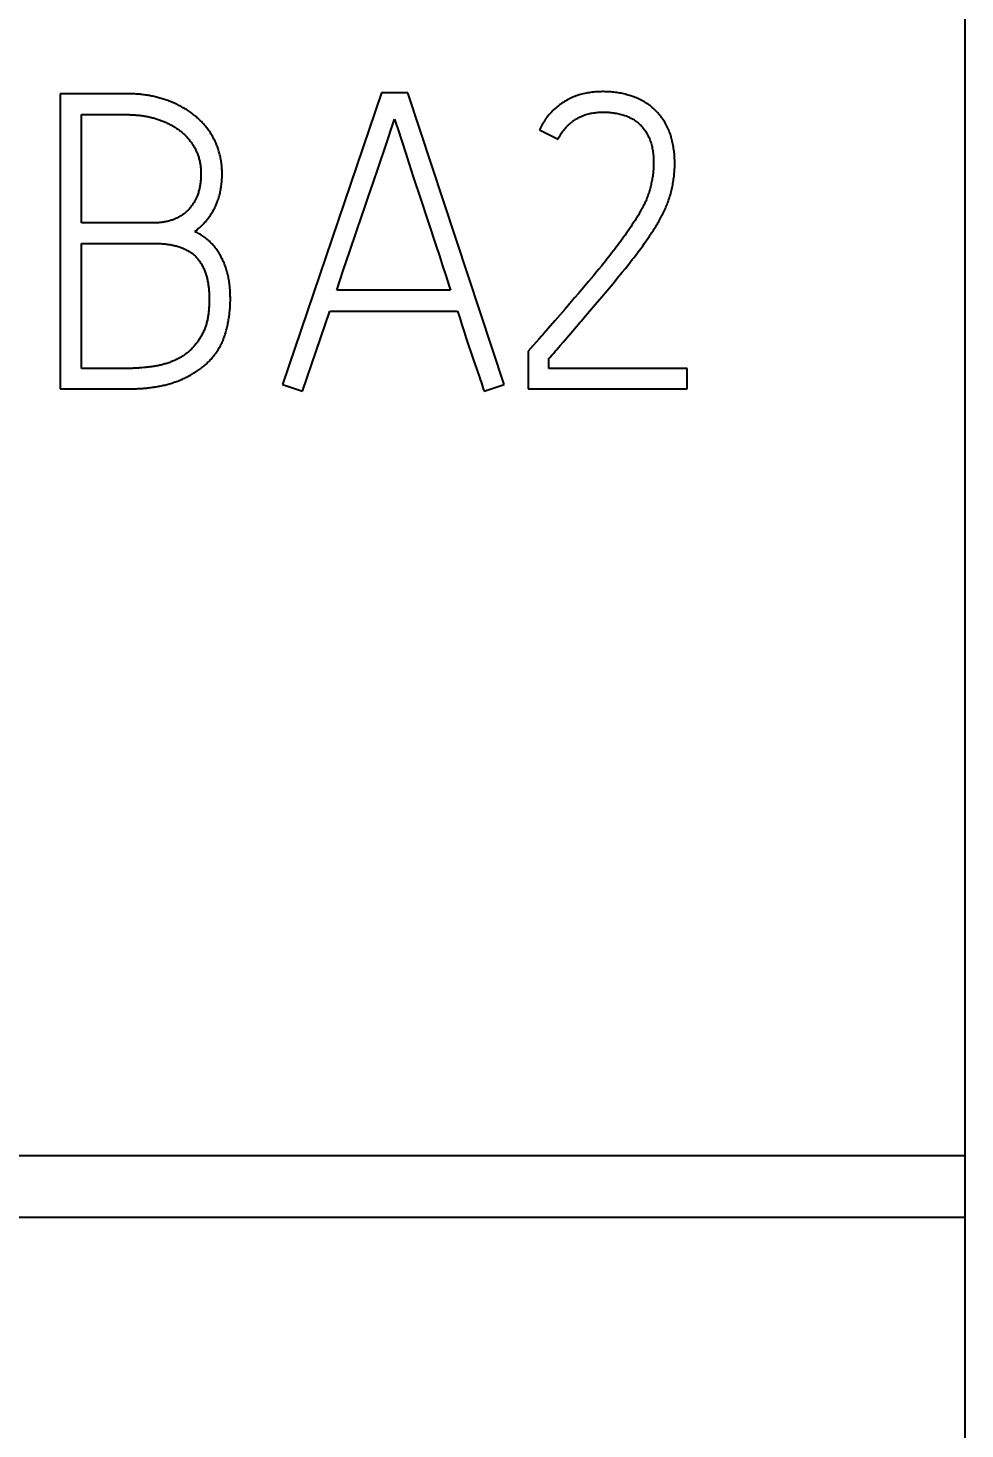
# Model space of a CAD drawing. Extents: x 0 to 420, y 0 to 297.
# Drawn here: x 137.96 to 143.03, y 168.57 to 176.15 of the extents above; entities that cross this region are included whole.
import ezdxf
from ezdxf.enums import TextEntityAlignment as Align

# ---------------------------------------------------------------- set-up
doc = ezdxf.new("R2010")
doc.units = 0
doc.header["$LTSCALE"] = 23.1
for name, color, linetype in [('10000_FRONT', 7, 'CONTINUOUS'), ('10100_DIM_FRONT', 7, 'CONTINUOUS'), ('10500_FRONT_LABELING', 7, 'CONTINUOUS')]:
    doc.layers.add(name, color=color, linetype=linetype)
doc.dimstyles.get("Standard").update_dxf_attribs({"dimtxt": 2.5, "dimasz": 2.5, "dimexe": 1.25, "dimexo": 0.625, "dimtad": 1, "dimcen": 2.5, "dimazin": 3, "dimtfac": 1, "dimtmove": 0, "dimatfit": 3})

# ---------------------------------------------------------------- blocks, each defined once
blk = doc.blocks.new('*D0')
at = {"layer": '10100_DIM_FRONT', "linetype": 'CONTINUOUS'}
for p, q in [((107.530749, 192.195968), (107.530749, 134.211085)), ((143.030749, 192.195968), (143.030749, 134.211085)), ((107.530749, 136.211085), (125.280749, 136.211085)), ((143.030749, 136.211085), (125.280749, 136.211085))]:
    blk.add_line(p, q, dxfattribs=at)
for points in [[(111.030749, 136.711085), (107.530749, 136.211085), (111.030749, 135.711085)], [(139.530749, 135.711085), (143.030749, 136.211085), (139.530749, 136.711085)]]:
    blk.add_solid(points, dxfattribs=at)
blk.add_text('35,5', height=3.5, dxfattribs=at).set_placement((121.450091, 137.086085), (130.950091, 137.086085), align=Align.FIT)
blk = doc.blocks.new('*D1')
at = {"layer": '10100_DIM_FRONT', "linetype": 'CONTINUOUS'}
for p, q in [((143.030749, 192.195968), (143.030749, 124.458443)), ((99.530757, 151.746968), (99.530757, 124.458443)), ((99.530757, 126.458443), (121.280753, 126.458443)), ((143.030749, 126.458443), (121.280753, 126.458443))]:
    blk.add_line(p, q, dxfattribs=at)
for points in [[(103.030757, 126.958443), (99.530757, 126.458443), (103.030757, 125.958443)], [(139.530749, 125.958443), (143.030749, 126.458443), (139.530749, 126.958443)]]:
    blk.add_solid(points, dxfattribs=at)
blk.add_text('43,5', height=3.5, dxfattribs=at).set_placement((117.247464, 127.333443), (126.997464, 127.333443), align=Align.FIT)

msp = doc.modelspace()

# ---------------------------------------------------------------- linework, layer by layer
at = {"layer": '10000_FRONT', "color": 7, "linetype": 'CONTINUOUS'}
for p, q in [((143.0307, 237.197), (143.0307, 147.197)), ((107.5307, 170.0495), (143.0307, 170.0495)), ((107.5307, 169.7165), (143.0307, 169.7165))]:
    msp.add_line(p, q, dxfattribs=at)
at = {"layer": '10500_FRONT_LABELING', "color": 7, "linetype": 'CONTINUOUS'}
for p, q in [((138.1351, 175.7947), (138.1351, 174.197)), ((139.8727, 175.7992), (139.3375, 174.2214)), ((140.016, 175.7992), (139.8727, 175.7992)), ((140.5377, 174.2214), (140.016, 175.7992)), ((138.2493, 175.0957), (138.2493, 175.6816)), ((139.9616, 175.6043), (140.0042, 175.4719)), ((140.728, 175.5995), (140.8288, 175.5484)), ((139.8555, 175.3925), (139.8735, 175.4454)), ((140.0042, 175.4719), (140.0214, 175.419)), ((140.0214, 175.419), (140.0472, 175.3397)), ((139.8283, 175.3133), (139.8555, 175.3925)), ((139.8011, 175.2341), (139.8283, 175.3133)), ((140.0472, 175.3397), (140.0819, 175.2339)), ((139.783, 175.1813), (139.8011, 175.2341)), ((140.0819, 175.2339), (140.1691, 174.9698)), ((139.738, 175.0492), (139.7649, 175.1285)), ((139.7649, 175.1285), (139.783, 175.1813)), ((138.6411, 175.0957), (138.2493, 175.0957)), ((139.7022, 174.9434), (139.738, 175.0492)), ((141.1995, 175.0412), (141.1917, 175.03)), ((141.2073, 175.0525), (141.1995, 175.0412)), ((141.2151, 175.0637), (141.2073, 175.0525)), ((141.2227, 175.0751), (141.2151, 175.0637)), ((141.2303, 175.0865), (141.2227, 175.0751)), ((141.2378, 175.0979), (141.2303, 175.0865)), ((141.2453, 175.1094), (141.2378, 175.0979)), ((138.2493, 174.3079), (138.2493, 174.9848)), ((140.1691, 174.9698), (140.1865, 174.917)), ((141.1433, 174.9638), (141.1351, 174.9529)), ((141.1515, 174.9747), (141.1433, 174.9638)), ((141.1596, 174.9857), (141.1515, 174.9747)), ((141.1677, 174.9967), (141.1596, 174.9857)), ((141.1758, 175.0078), (141.1677, 174.9967)), ((141.1837, 175.0189), (141.1758, 175.0078)), ((141.1917, 175.03), (141.1837, 175.0189)), ((141.2779, 174.9596), (141.2871, 174.9724)), ((141.2871, 174.9724), (141.2963, 174.9852)), ((141.2963, 174.9852), (141.3055, 174.998)), ((141.3055, 174.998), (141.3145, 175.0109)), ((141.3145, 175.0109), (141.3234, 175.0239)), ((139.6665, 174.8376), (139.7022, 174.9434)), ((140.1865, 174.917), (140.2038, 174.8641)), ((141.0847, 174.8883), (141.0761, 174.8777)), ((141.0932, 174.899), (141.0847, 174.8883)), ((141.1017, 174.9097), (141.0932, 174.899)), ((141.1101, 174.9204), (141.1017, 174.9097)), ((141.1184, 174.9312), (141.1101, 174.9204)), ((141.1268, 174.942), (141.1184, 174.9312)), ((141.1351, 174.9529), (141.1268, 174.942)), ((141.2207, 174.8845), (141.2304, 174.8969)), ((141.2304, 174.8969), (141.24, 174.9093)), ((141.24, 174.9093), (141.2496, 174.9218)), ((141.2496, 174.9218), (141.2591, 174.9344)), ((141.2591, 174.9344), (141.2685, 174.947)), ((141.2685, 174.947), (141.2779, 174.9596)), ((139.6308, 174.7318), (139.6665, 174.8376)), ((140.2038, 174.8641), (140.221, 174.8112)), ((141.0196, 174.8094), (140.9932, 174.7781)), ((141.0371, 174.8303), (141.0196, 174.8094)), ((141.0502, 174.846), (141.0371, 174.8303)), ((141.0632, 174.8618), (141.0502, 174.846)), ((141.0761, 174.8777), (141.0632, 174.8618)), ((141.1566, 174.8048), (141.1765, 174.8292)), ((141.1765, 174.8292), (141.1913, 174.8475)), ((141.1913, 174.8475), (141.2061, 174.8659)), ((141.2061, 174.8659), (141.2207, 174.8845)), ((140.9668, 174.7468), (140.9403, 174.7157)), ((140.9932, 174.7781), (140.9668, 174.7468)), ((141.0963, 174.7321), (141.1266, 174.7684)), ((141.1266, 174.7684), (141.1566, 174.8048)), ((140.2466, 174.7318), (139.6308, 174.7318)), ((140.8915, 174.6586), (140.8647, 174.6276)), ((140.9181, 174.6897), (140.8915, 174.6586)), ((140.9403, 174.7157), (140.9181, 174.6897)), ((141.0303, 174.654), (141.066, 174.696)), ((141.066, 174.696), (141.0963, 174.7321)), ((139.445, 174.1859), (139.5928, 174.6186)), ((139.5928, 174.6186), (140.2846, 174.6186)), ((140.2846, 174.6186), (140.2964, 174.5813)), ((140.838, 174.5967), (140.8111, 174.5658)), ((140.8647, 174.6276), (140.838, 174.5967)), ((140.2964, 174.5813), (140.3082, 174.5441)), ((140.3082, 174.5441), (140.3201, 174.5069)), ((140.3201, 174.5069), (140.3323, 174.4697)), ((140.8111, 174.5658), (140.7752, 174.5246)), ((140.8971, 174.4988), (140.9278, 174.5346)), ((140.9278, 174.5346), (140.9381, 174.5465)), ((140.3323, 174.4697), (140.3445, 174.4326)), ((140.3445, 174.4326), (140.3569, 174.3956)), ((140.6944, 174.4321), (140.6675, 174.4011)), ((140.7258, 174.4681), (140.6944, 174.4321)), ((140.8306, 174.421), (140.8408, 174.433)), ((140.8408, 174.433), (140.8561, 174.4509)), ((140.8561, 174.4509), (140.8971, 174.4988)), ((140.3569, 174.3956), (140.3695, 174.3586)), ((140.3695, 174.3586), (140.3779, 174.3339)), ((140.6675, 174.4011), (140.6675, 174.197)), ((140.7795, 174.3612), (140.7846, 174.3672)), ((140.7795, 174.3079), (140.7795, 174.3612)), ((140.8204, 174.4091), (140.8306, 174.421)), ((138.4922, 174.3079), (138.2493, 174.3079)), ((138.5976, 174.3138), (138.5866, 174.3128)), ((141.5274, 174.3079), (140.7795, 174.3079)), ((141.5274, 174.197), (141.5274, 174.3079)), ((139.3375, 174.2214), (139.445, 174.1859)), ((140.428, 174.1859), (140.5377, 174.2214)), ((138.1351, 174.197), (138.4934, 174.197)), ((140.6675, 174.197), (141.5274, 174.197))]:
    msp.add_line(p, q, dxfattribs=at)
for points in [[(138.8628, 175.0491), (138.8681, 175.053), (138.8733, 175.0571), (138.8784, 175.0612), (138.8834, 175.0654), (138.8883, 175.0697), (138.8931, 175.074), (138.8979, 175.0785), (138.9025, 175.083), (138.9071, 175.0876), (138.9116, 175.0923), (138.916, 175.0971), (138.9203, 175.102), (138.9245, 175.107), (138.9287, 175.112), (138.9327, 175.1171), (138.9367, 175.1223), (138.9406, 175.1276), (138.9444, 175.133), (138.9481, 175.1384), (138.9516, 175.1439), (138.9551, 175.1495), (138.9585, 175.1551), (138.9618, 175.1607), (138.9649, 175.1664), (138.968, 175.1721), (138.9709, 175.1779), (138.9738, 175.1838), (138.9765, 175.1897), (138.9791, 175.1956), (138.9816, 175.2016), (138.984, 175.2077), (138.9863, 175.2138), (138.9885, 175.2199), (138.9906, 175.2261), (138.9926, 175.2324), (138.9945, 175.2387), (138.9962, 175.245), (138.9979, 175.2514), (138.9994, 175.2577), (139.0008, 175.2641), (139.0021, 175.2705), (139.0033, 175.2769), (139.0044, 175.2833), (139.0054, 175.2897), (139.0064, 175.2962), (139.0072, 175.3026), (139.0079, 175.309), (139.0086, 175.3155), (139.0091, 175.322), (139.0096, 175.3284), (139.0099, 175.3349), (139.0102, 175.3414), (139.0104, 175.3479), (139.0106, 175.3544), (139.0106, 175.3609), (139.0106, 175.3674), (139.0104, 175.374), (139.0102, 175.3805), (139.0099, 175.387), (139.0095, 175.3936), (139.009, 175.4001), (139.0084, 175.4066), (139.0077, 175.4131), (139.0069, 175.4196), (139.0061, 175.426), (139.0051, 175.4324), (139.004, 175.4388), (139.0028, 175.4452), (139.0015, 175.4515), (139.0001, 175.4578), (138.9986, 175.4641), (138.9971, 175.4703), (138.9954, 175.4766), (138.9935, 175.4828), (138.9916, 175.4889), (138.9896, 175.4951), (138.9875, 175.5012), (138.9853, 175.5073), (138.9829, 175.5134), (138.9805, 175.5194), (138.9779, 175.5254), (138.9753, 175.5314), (138.9725, 175.5373), (138.9697, 175.5433), (138.9667, 175.5491), (138.9637, 175.5549), (138.9605, 175.5606), (138.9573, 175.5663), (138.954, 175.5719), (138.9506, 175.5775), (138.9471, 175.5829), (138.9436, 175.5884), (138.9399, 175.5937), (138.9362, 175.599), (138.9323, 175.6043), (138.9284, 175.6094), (138.9244, 175.6145), (138.9203, 175.6196), (138.9162, 175.6246), (138.9119, 175.6295), (138.9075, 175.6344), (138.9031, 175.6392), (138.8986, 175.6439), (138.8939, 175.6486), (138.8892, 175.6532), (138.8845, 175.6577), (138.8796, 175.6621), (138.8748, 175.6665), (138.8698, 175.6707), (138.8648, 175.6749), (138.8598, 175.679), (138.8546, 175.6831), (138.8495, 175.687), (138.8442, 175.6909), (138.8389, 175.6947), (138.8336, 175.6984), (138.8282, 175.702), (138.8227, 175.7056), (138.8172, 175.7091), (138.8117, 175.7125), (138.8061, 175.7159), (138.8004, 175.7191), (138.7947, 175.7223), (138.7889, 175.7255), (138.7831, 175.7286), (138.7773, 175.7315), (138.7714, 175.7345), (138.7655, 175.7373), (138.7596, 175.7401), (138.7537, 175.7427), (138.7477, 175.7454), (138.7417, 175.7479), (138.7357, 175.7504), (138.7297, 175.7528), (138.7236, 175.7551), (138.7176, 175.7574), (138.7115, 175.7596), (138.7053, 175.7617), (138.6992, 175.7637), (138.693, 175.7657), (138.6868, 175.7677), (138.6806, 175.7695), (138.6744, 175.7713), (138.6681, 175.773), (138.6618, 175.7747), (138.6555, 175.7762), (138.6492, 175.7778), (138.6429, 175.7792), (138.6365, 175.7806), (138.6301, 175.7819), (138.6237, 175.7831), (138.6173, 175.7843), (138.6108, 175.7854), (138.6043, 175.7865), (138.5979, 175.7874), (138.5914, 175.7884), (138.5849, 175.7892), (138.5783, 175.79), (138.5718, 175.7907), (138.5653, 175.7914), (138.5588, 175.792), (138.5523, 175.7925), (138.5457, 175.793), (138.5392, 175.7934), (138.5327, 175.7938), (138.5261, 175.7941), (138.5196, 175.7943), (138.513, 175.7945), (138.5065, 175.7946), (138.4999, 175.7947), (138.1351, 175.7947)], [(141.374, 175.6847), (141.3687, 175.6906), (141.3633, 175.6965), (141.3578, 175.7022), (141.3521, 175.7079), (141.3463, 175.7134), (141.3405, 175.7188), (141.3345, 175.7239), (141.3283, 175.7289), (141.3221, 175.7336), (141.3157, 175.7382), (141.3091, 175.7425), (141.3025, 175.7467), (141.2957, 175.7507), (141.2888, 175.7546), (141.2819, 175.7583), (141.2748, 175.7618), (141.2676, 175.7652), (141.2604, 175.7685), (141.253, 175.7716), (141.2456, 175.7745), (141.2382, 175.7773), (141.2308, 175.78), (141.2233, 175.7826), (141.2158, 175.785), (141.2082, 175.7873), (141.2007, 175.7895), (141.1931, 175.7915), (141.1854, 175.7935), (141.1778, 175.7952), (141.1701, 175.7969), (141.1623, 175.7984), (141.1545, 175.7997), (141.1467, 175.8009), (141.1389, 175.8019), (141.131, 175.8028), (141.1231, 175.8036), (141.1152, 175.8043), (141.1072, 175.8048), (141.0993, 175.8052), (141.0913, 175.8055), (141.0834, 175.8057), (141.0754, 175.8058), (141.0675, 175.8058), (141.0596, 175.8057), (141.0517, 175.8055), (141.0438, 175.8051), (141.0359, 175.8047), (141.028, 175.8041), (141.0202, 175.8033), (141.0123, 175.8025), (141.0045, 175.8015), (140.9966, 175.8003), (140.9888, 175.7991), (140.981, 175.7976), (140.9732, 175.796), (140.9654, 175.7943), (140.9576, 175.7923), (140.9499, 175.7903), (140.9423, 175.788), (140.9347, 175.7856), (140.9272, 175.783), (140.9198, 175.7802), (140.9125, 175.7773), (140.9052, 175.7742), (140.8981, 175.7709), (140.891, 175.7674), (140.8839, 175.7638), (140.877, 175.76), (140.8701, 175.7561), (140.8632, 175.7519), (140.8565, 175.7477), (140.8498, 175.7432), (140.8433, 175.7386), (140.8369, 175.7339), (140.8306, 175.7291), (140.8245, 175.7241), (140.8184, 175.719), (140.8125, 175.7138), (140.8067, 175.7085), (140.801, 175.703), (140.7954, 175.6974), (140.7899, 175.6916), (140.7846, 175.6858), (140.7794, 175.6798), (140.7742, 175.6736), (140.7693, 175.6674), (140.7644, 175.661), (140.7598, 175.6546), (140.7552, 175.648), (140.7509, 175.6414), (140.7467, 175.6346), (140.7426, 175.6278), (140.7387, 175.6209), (140.735, 175.6138), (140.7314, 175.6067), (140.728, 175.5995)], [(138.2493, 175.6816), (138.4987, 175.6816), (138.504, 175.6815), (138.5093, 175.6814), (138.5146, 175.6812), (138.5199, 175.6811), (138.5252, 175.6808), (138.5305, 175.6805), (138.5358, 175.6802), (138.541, 175.6799), (138.5463, 175.6794), (138.5515, 175.679), (138.5568, 175.6785), (138.562, 175.6779), (138.5672, 175.6773), (138.5724, 175.6767), (138.5777, 175.676), (138.5828, 175.6752), (138.588, 175.6744), (138.5932, 175.6735), (138.5984, 175.6726), (138.6035, 175.6717), (138.6087, 175.6706), (138.6138, 175.6696), (138.619, 175.6684), (138.6241, 175.6673), (138.6292, 175.666), (138.6343, 175.6647), (138.6394, 175.6634), (138.6445, 175.662), (138.6496, 175.6605), (138.6546, 175.659), (138.6597, 175.6574), (138.6647, 175.6557), (138.6697, 175.654), (138.6748, 175.6522), (138.6798, 175.6504), (138.6848, 175.6485), (138.6897, 175.6466), (138.6947, 175.6445), (138.6996, 175.6425), (138.7045, 175.6403), (138.7094, 175.6382), (138.7142, 175.6359), (138.719, 175.6336), (138.7237, 175.6312), (138.7284, 175.6288), (138.7331, 175.6263), (138.7378, 175.6238), (138.7424, 175.6212), (138.7469, 175.6185), (138.7515, 175.6157), (138.756, 175.6129), (138.7604, 175.6101), (138.7648, 175.6071), (138.7692, 175.6041), (138.7736, 175.601), (138.7779, 175.5979), (138.7821, 175.5946), (138.7863, 175.5913), (138.7905, 175.588), (138.7946, 175.5845), (138.7986, 175.581), (138.8026, 175.5775), (138.8065, 175.5738), (138.8103, 175.5701), (138.8141, 175.5664), (138.8178, 175.5626), (138.8214, 175.5587), (138.8249, 175.5548), (138.8284, 175.5508), (138.8318, 175.5467), (138.8351, 175.5426), (138.8384, 175.5384), (138.8416, 175.5342), (138.8447, 175.5299), (138.8477, 175.5255), (138.8507, 175.521), (138.8535, 175.5165), (138.8563, 175.5119), (138.859, 175.5073), (138.8617, 175.5027), (138.8642, 175.498), (138.8666, 175.4932), (138.8689, 175.4885), (138.8712, 175.4837), (138.8733, 175.4788), (138.8753, 175.474), (138.8773, 175.469), (138.8792, 175.4641), (138.8809, 175.4591), (138.8826, 175.4541), (138.8842, 175.449), (138.8856, 175.4439), (138.887, 175.4388), (138.8883, 175.4336), (138.8895, 175.4284), (138.8906, 175.4231), (138.8916, 175.4179), (138.8925, 175.4126), (138.8933, 175.4073), (138.894, 175.4021), (138.8946, 175.3968), (138.8951, 175.3915), (138.8955, 175.3862), (138.8958, 175.3809), (138.8961, 175.3757), (138.8963, 175.3704), (138.8964, 175.3651), (138.8964, 175.3598), (138.8964, 175.3545), (138.8963, 175.3492), (138.8961, 175.3439), (138.8959, 175.3386), (138.8955, 175.3333), (138.8951, 175.328), (138.8946, 175.3227), (138.8941, 175.3174), (138.8934, 175.3121), (138.8927, 175.3068), (138.8919, 175.3016), (138.891, 175.2963), (138.89, 175.2911), (138.889, 175.2858), (138.8878, 175.2807), (138.8866, 175.2755), (138.8853, 175.2704), (138.8838, 175.2653), (138.8823, 175.2602), (138.8807, 175.2552), (138.879, 175.2501), (138.8772, 175.2452), (138.8752, 175.2402), (138.8732, 175.2353), (138.8711, 175.2304), (138.8688, 175.2255), (138.8664, 175.2207), (138.8639, 175.216), (138.8614, 175.2113), (138.8587, 175.2067), (138.8559, 175.2022), (138.853, 175.1977), (138.85, 175.1933), (138.8469, 175.189), (138.8437, 175.1848), (138.8404, 175.1806), (138.837, 175.1766), (138.8335, 175.1725), (138.8299, 175.1686), (138.8262, 175.1647), (138.8224, 175.161), (138.8185, 175.1573), (138.8145, 175.1537), (138.8104, 175.1503), (138.8063, 175.1469), (138.8021, 175.1436), (138.7978, 175.1405), (138.7935, 175.1375), (138.7891, 175.1345), (138.7846, 175.1317), (138.78, 175.129), (138.7754, 175.1264), (138.7706, 175.1239), (138.7659, 175.1215), (138.761, 175.1192), (138.7561, 175.1171), (138.7511, 175.115), (138.7462, 175.1131), (138.7411, 175.1113), (138.7361, 175.1096), (138.731, 175.108), (138.7259, 175.1065), (138.7207, 175.1051), (138.7156, 175.1038), (138.7104, 175.1026), (138.7051, 175.1016), (138.6999, 175.1006), (138.6946, 175.0997), (138.6893, 175.0989), (138.684, 175.0982), (138.6786, 175.0976), (138.6733, 175.0971), (138.6679, 175.0967), (138.6626, 175.0963), (138.6572, 175.0961), (138.6519, 175.0959), (138.6465, 175.0958), (138.6411, 175.0957)], [(139.9002, 175.5247), (139.9354, 175.6307), (139.9443, 175.6572)], [(139.9443, 175.6572), (139.953, 175.6307), (139.9616, 175.6043)], [(140.8288, 175.5484), (140.8318, 175.5547), (140.835, 175.5608), (140.8384, 175.5669), (140.8419, 175.5728), (140.8456, 175.5786), (140.8494, 175.5843), (140.8534, 175.5899), (140.8575, 175.5954), (140.8618, 175.6008), (140.8663, 175.6061), (140.8709, 175.6113), (140.8756, 175.6164), (140.8805, 175.6213), (140.8855, 175.6261), (140.8906, 175.6308), (140.8958, 175.6353), (140.9011, 175.6397), (140.9066, 175.6439), (140.9121, 175.648), (140.9178, 175.6519), (140.9235, 175.6557), (140.9294, 175.6593), (140.9354, 175.6627), (140.9415, 175.666), (140.9477, 175.6692), (140.9541, 175.6721), (140.9604, 175.6749), (140.9668, 175.6774), (140.9733, 175.6798), (140.9799, 175.6819), (140.9865, 175.6839), (140.9931, 175.6856), (140.9998, 175.6872), (141.0065, 175.6887), (141.0133, 175.6899), (141.0202, 175.691), (141.027, 175.692), (141.0339, 175.6928), (141.0408, 175.6935), (141.0478, 175.694), (141.0546, 175.6944), (141.0615, 175.6947), (141.0684, 175.6949), (141.0753, 175.6949), (141.0821, 175.6949), (141.089, 175.6947), (141.0959, 175.6944), (141.1027, 175.694), (141.1095, 175.6935), (141.1164, 175.6929), (141.1232, 175.6921), (141.13, 175.6912), (141.1368, 175.6902), (141.1437, 175.689), (141.1505, 175.6877), (141.1573, 175.6862), (141.164, 175.6846), (141.1708, 175.6829), (141.1774, 175.681), (141.184, 175.6789), (141.1906, 175.6767), (141.1971, 175.6743), (141.2035, 175.6718), (141.2098, 175.6691), (141.2161, 175.6662), (141.2223, 175.6631), (141.2284, 175.6598), (141.2345, 175.6564), (141.2404, 175.6527), (141.2462, 175.6488), (141.2518, 175.6448), (141.2573, 175.6406), (141.2626, 175.6363), (141.2677, 175.6317), (141.2728, 175.6271), (141.2776, 175.6222), (141.2823, 175.6172), (141.2869, 175.612), (141.2913, 175.6066), (141.2955, 175.6011), (141.2996, 175.5954), (141.3034, 175.5896), (141.3071, 175.5838), (141.3105, 175.5778), (141.3138, 175.5717), (141.317, 175.5655), (141.3199, 175.5593), (141.3227, 175.5529), (141.3253, 175.5465), (141.3277, 175.54), (141.3299, 175.5334), (141.3319, 175.5267), (141.3338, 175.5201), (141.3355, 175.5134), (141.3371, 175.5066), (141.3385, 175.4999), (141.3397, 175.4931), (141.3409, 175.4864), (141.3419, 175.4796), (141.3428, 175.4727), (141.3436, 175.4659), (141.3443, 175.4591), (141.3449, 175.4522), (141.3453, 175.4453), (141.3457, 175.4384), (141.3459, 175.4314), (141.346, 175.4245), (141.346, 175.4176), (141.3459, 175.4106), (141.3457, 175.4037), (141.3454, 175.3969), (141.345, 175.39), (141.3446, 175.3831), (141.344, 175.3763), (141.3433, 175.3695), (141.3426, 175.3626), (141.3418, 175.3558), (141.3408, 175.349), (141.3398, 175.3423), (141.3387, 175.3355), (141.3375, 175.3288), (141.3362, 175.322), (141.3348, 175.3153), (141.3334, 175.3086), (141.3319, 175.3019), (141.3303, 175.2952), (141.3286, 175.2885), (141.3269, 175.2819), (141.3251, 175.2752), (141.3232, 175.2686), (141.3212, 175.2619), (141.3191, 175.2553), (141.3169, 175.2488), (141.3147, 175.2422), (141.3123, 175.2358), (141.3098, 175.2294), (141.3072, 175.223), (141.3046, 175.2167), (141.3018, 175.2104), (141.299, 175.2042), (141.2961, 175.1981), (141.2931, 175.1919), (141.29, 175.1859), (141.2869, 175.1798), (141.2837, 175.1738), (141.2804, 175.1678), (141.2771, 175.1619), (141.2737, 175.1559), (141.2703, 175.15), (141.2668, 175.1442), (141.2633, 175.1383), (141.2598, 175.1325), (141.2562, 175.1267), (141.2526, 175.1209), (141.2489, 175.1151), (141.2453, 175.1094)], [(141.3234, 175.0239), (141.3279, 175.0305), (141.3323, 175.037), (141.3366, 175.0436), (141.341, 175.0502), (141.3453, 175.0569), (141.3495, 175.0635), (141.3538, 175.0702), (141.3579, 175.0769), (141.3621, 175.0837), (141.3661, 175.0904), (141.3702, 175.0972), (141.3741, 175.1041), (141.378, 175.1109), (141.3819, 175.1178), (141.3856, 175.1247), (141.3893, 175.1316), (141.3929, 175.1386), (141.3965, 175.1456), (141.3999, 175.1527), (141.4033, 175.1598), (141.4066, 175.1669), (141.4098, 175.1741), (141.4128, 175.1813), (141.4159, 175.1885), (141.4188, 175.1958), (141.4216, 175.2032), (141.4244, 175.2105), (141.427, 175.2179), (141.4296, 175.2254), (141.4321, 175.2329), (141.4344, 175.2405), (141.4366, 175.2481), (141.4387, 175.2558), (141.4408, 175.2634), (141.4427, 175.2712), (141.4445, 175.2789), (141.4462, 175.2866), (141.4478, 175.2943), (141.4493, 175.3021), (141.4507, 175.3098), (141.452, 175.3176), (141.4532, 175.3254), (141.4543, 175.3332), (141.4554, 175.3409), (141.4563, 175.3487), (141.4571, 175.3565), (141.4578, 175.3644), (141.4584, 175.3722), (141.459, 175.38), (141.4594, 175.3878), (141.4598, 175.3957), (141.46, 175.4036), (141.4601, 175.4114), (141.4602, 175.4193), (141.4601, 175.4272), (141.4599, 175.4351), (141.4597, 175.443), (141.4593, 175.4509), (141.4587, 175.4588), (141.4581, 175.4668), (141.4573, 175.4747), (141.4564, 175.4826), (141.4554, 175.4905), (141.4543, 175.4983), (141.453, 175.5062), (141.4517, 175.514), (141.4502, 175.5217), (141.4487, 175.5295), (141.447, 175.5372), (141.4451, 175.5449), (141.4432, 175.5526), (141.441, 175.5602), (141.4387, 175.5678), (141.4363, 175.5753), (141.4336, 175.5829), (141.4308, 175.5903), (141.4278, 175.5977), (141.4246, 175.605), (141.4212, 175.6123), (141.4177, 175.6194), (141.4141, 175.6264), (141.4103, 175.6333), (141.4063, 175.6402), (141.4022, 175.6469), (141.398, 175.6535), (141.3935, 175.66), (141.3889, 175.6663), (141.3841, 175.6726), (141.3791, 175.6787), (141.374, 175.6847)], [(139.8735, 175.4454), (139.8824, 175.4718), (139.9002, 175.5247)], [(138.4934, 174.197), (138.5002, 174.197), (138.5069, 174.1971), (138.5137, 174.1972), (138.5204, 174.1974), (138.5272, 174.1976), (138.5339, 174.1978), (138.5406, 174.1981), (138.5474, 174.1984), (138.5541, 174.1987), (138.5608, 174.1991), (138.5675, 174.1995), (138.5742, 174.2), (138.5809, 174.2005), (138.5876, 174.201), (138.5943, 174.2016), (138.6009, 174.2022), (138.6076, 174.2029), (138.6143, 174.2037), (138.6209, 174.2044), (138.6276, 174.2053), (138.6342, 174.2061), (138.6408, 174.2071), (138.6474, 174.2081), (138.6541, 174.2091), (138.6607, 174.2102), (138.6672, 174.2114), (138.6738, 174.2127), (138.6804, 174.214), (138.687, 174.2153), (138.6935, 174.2168), (138.7001, 174.2183), (138.7066, 174.2199), (138.7131, 174.2216), (138.7196, 174.2233), (138.7261, 174.2251), (138.7326, 174.227), (138.7391, 174.229), (138.7455, 174.2311), (138.752, 174.2332), (138.7584, 174.2354), (138.7648, 174.2377), (138.7712, 174.2401), (138.7776, 174.2426), (138.7839, 174.2452), (138.7902, 174.2478), (138.7965, 174.2505), (138.8027, 174.2533), (138.8088, 174.2562), (138.815, 174.2591), (138.821, 174.2621), (138.8271, 174.2652), (138.8331, 174.2684), (138.839, 174.2716), (138.845, 174.2749), (138.8508, 174.2783), (138.8567, 174.2818), (138.8625, 174.2853), (138.8682, 174.2889), (138.8739, 174.2926), (138.8796, 174.2964), (138.8852, 174.3003), (138.8907, 174.3043), (138.8962, 174.3084), (138.9016, 174.3126), (138.907, 174.3168), (138.9122, 174.3212), (138.9174, 174.3256), (138.9224, 174.3302), (138.9274, 174.3348), (138.9323, 174.3394), (138.9371, 174.3442), (138.9418, 174.349), (138.9464, 174.354), (138.9509, 174.359), (138.9553, 174.364), (138.9596, 174.3692), (138.9638, 174.3744), (138.968, 174.3797), (138.9721, 174.3851), (138.976, 174.3906), (138.9799, 174.3961), (138.9837, 174.4018), (138.9874, 174.4075), (138.991, 174.4132), (138.9945, 174.4191), (138.9979, 174.425), (139.0012, 174.431), (139.0044, 174.437), (139.0075, 174.4431), (139.0104, 174.4492), (139.0132, 174.4554), (139.0159, 174.4616), (139.0184, 174.4679), (139.0209, 174.4742), (139.0232, 174.4805), (139.0254, 174.4869), (139.0275, 174.4933), (139.0295, 174.4998), (139.0314, 174.5063), (139.0332, 174.5128), (139.0349, 174.5194), (139.0366, 174.526), (139.0381, 174.5326), (139.0396, 174.5392), (139.041, 174.5459), (139.0424, 174.5526), (139.0436, 174.5593), (139.0448, 174.5659), (139.046, 174.5726), (139.0471, 174.5793), (139.0481, 174.586), (139.0491, 174.5927), (139.05, 174.5994), (139.0509, 174.6061), (139.0516, 174.6128), (139.0523, 174.6195), (139.0529, 174.6262), (139.0535, 174.6329), (139.054, 174.6396), (139.0544, 174.6463), (139.0547, 174.653), (139.055, 174.6598), (139.0552, 174.6665), (139.0553, 174.6732), (139.0554, 174.6799), (139.0554, 174.6867), (139.0553, 174.6934), (139.0552, 174.7001), (139.0551, 174.7069), (139.0548, 174.7136), (139.0545, 174.7204), (139.0541, 174.7271), (139.0537, 174.7339), (139.0532, 174.7406), (139.0526, 174.7474), (139.0519, 174.7541), (139.0511, 174.7609), (139.0502, 174.7676), (139.0493, 174.7744), (139.0483, 174.7812), (139.0471, 174.7879), (139.0459, 174.7946), (139.0446, 174.8012), (139.0432, 174.8079), (139.0417, 174.8145), (139.0401, 174.8211), (139.0384, 174.8276), (139.0366, 174.8342), (139.0347, 174.8406), (139.0327, 174.8471), (139.0306, 174.8535), (139.0283, 174.8599), (139.026, 174.8663), (139.0235, 174.8726), (139.021, 174.8789), (139.0183, 174.8852), (139.0155, 174.8914), (139.0126, 174.8976), (139.0095, 174.9037), (139.0064, 174.9098), (139.0032, 174.9158), (138.9999, 174.9217), (138.9964, 174.9275), (138.9929, 174.9333), (138.9893, 174.939), (138.9855, 174.9446), (138.9817, 174.9501), (138.9777, 174.9556), (138.9736, 174.9609), (138.9694, 174.9662), (138.9651, 174.9714), (138.9607, 174.9765), (138.9562, 174.9816), (138.9516, 174.9865), (138.9468, 174.9914), (138.9419, 174.9961), (138.9369, 175.0008), (138.9317, 175.0053), (138.9265, 175.0097), (138.9212, 175.014), (138.9157, 175.0182), (138.9102, 175.0222), (138.9046, 175.0261), (138.8989, 175.0298), (138.8931, 175.0334), (138.8873, 175.0368), (138.8813, 175.0401), (138.8752, 175.0433), (138.8691, 175.0463), (138.8628, 175.0491)], [(138.2493, 174.9848), (138.6467, 174.9847), (138.6523, 174.9847), (138.6578, 174.9846), (138.6634, 174.9844), (138.6689, 174.9842), (138.6744, 174.9839), (138.68, 174.9836), (138.6855, 174.9832), (138.691, 174.9827), (138.6965, 174.9822), (138.702, 174.9817), (138.7075, 174.9811), (138.713, 174.9804), (138.7184, 174.9796), (138.7239, 174.9788), (138.7293, 174.9779), (138.7348, 174.9769), (138.7402, 174.9758), (138.7456, 174.9747), (138.751, 174.9735), (138.7564, 174.9722), (138.7618, 174.9708), (138.7672, 174.9693), (138.7726, 174.9677), (138.7779, 174.9661), (138.7832, 174.9643), (138.7884, 174.9624), (138.7936, 174.9604), (138.7988, 174.9584), (138.8039, 174.9562), (138.8089, 174.9539), (138.8139, 174.9514), (138.8188, 174.9489), (138.8237, 174.9462), (138.8285, 174.9434), (138.8333, 174.9405), (138.838, 174.9375), (138.8426, 174.9343), (138.8471, 174.9311), (138.8515, 174.9277), (138.8558, 174.9242), (138.86, 174.9206), (138.8641, 174.9168), (138.8681, 174.913), (138.8719, 174.9091), (138.8756, 174.905), (138.8792, 174.9008), (138.8827, 174.8965), (138.8861, 174.8921), (138.8894, 174.8876), (138.8926, 174.883), (138.8956, 174.8783), (138.8986, 174.8736), (138.9013, 174.8688), (138.904, 174.8639), (138.9066, 174.859), (138.909, 174.854), (138.9113, 174.849), (138.9135, 174.844), (138.9157, 174.8388), (138.9177, 174.8337), (138.9196, 174.8285), (138.9214, 174.8232), (138.9231, 174.818), (138.9247, 174.8126), (138.9262, 174.8073), (138.9276, 174.8019), (138.929, 174.7965), (138.9302, 174.7911), (138.9314, 174.7856), (138.9325, 174.7802), (138.9335, 174.7748), (138.9345, 174.7693), (138.9354, 174.7639), (138.9362, 174.7584), (138.9369, 174.753), (138.9376, 174.7475), (138.9382, 174.742), (138.9387, 174.7365), (138.9392, 174.731), (138.9396, 174.7255), (138.94, 174.72), (138.9403, 174.7145), (138.9406, 174.709), (138.9408, 174.7035), (138.941, 174.698), (138.9411, 174.6924), (138.9412, 174.6869), (138.9412, 174.6814), (138.9412, 174.6758), (138.9411, 174.6703), (138.941, 174.6647), (138.9408, 174.6592), (138.9406, 174.6536), (138.9404, 174.6481), (138.9401, 174.6426), (138.9397, 174.637), (138.9393, 174.6315), (138.9389, 174.626), (138.9383, 174.6205), (138.9378, 174.6151), (138.9371, 174.6096), (138.9364, 174.6041), (138.9357, 174.5987), (138.9348, 174.5932), (138.934, 174.5878), (138.933, 174.5824), (138.932, 174.5769), (138.9309, 174.5715), (138.9297, 174.5662), (138.9284, 174.5608), (138.9271, 174.5554), (138.9256, 174.5501), (138.9241, 174.5447), (138.9225, 174.5394), (138.9207, 174.5341), (138.9189, 174.5288), (138.917, 174.5236), (138.915, 174.5184), (138.9129, 174.5133), (138.9107, 174.5082), (138.9084, 174.5032), (138.906, 174.4982), (138.9035, 174.4933), (138.901, 174.4884), (138.8983, 174.4835), (138.8956, 174.4788), (138.8927, 174.474), (138.8898, 174.4694), (138.8868, 174.4647), (138.8837, 174.4601), (138.8805, 174.4556), (138.8773, 174.4511), (138.8739, 174.4467), (138.8705, 174.4423), (138.867, 174.4379), (138.8634, 174.4337), (138.8598, 174.4294), (138.8561, 174.4253), (138.8523, 174.4212), (138.8485, 174.4172), (138.8446, 174.4133), (138.8407, 174.4094), (138.8366, 174.4057), (138.8325, 174.402), (138.8284, 174.3984), (138.8241, 174.3949), (138.8198, 174.3914), (138.8154, 174.3881), (138.811, 174.3848), (138.8065, 174.3816), (138.8019, 174.3785), (138.7972, 174.3754), (138.7925, 174.3724), (138.7877, 174.3695), (138.7829, 174.3667), (138.778, 174.364), (138.7731, 174.3614), (138.7682, 174.3588), (138.7632, 174.3564), (138.7582, 174.354), (138.7532, 174.3516), (138.7482, 174.3494), (138.7431, 174.3472), (138.738, 174.3451), (138.7329, 174.3431), (138.7277, 174.3411), (138.7225, 174.3392), (138.7173, 174.3374), (138.7121, 174.3356), (138.7068, 174.3339), (138.7015, 174.3323), (138.6962, 174.3308), (138.6908, 174.3293), (138.6855, 174.3279), (138.68, 174.3266), (138.6746, 174.3254), (138.6691, 174.3242), (138.6637, 174.3231), (138.6582, 174.322), (138.6527, 174.3211), (138.6472, 174.3201), (138.6417, 174.3193), (138.6362, 174.3185), (138.6307, 174.3177), (138.6252, 174.3169), (138.6197, 174.3163), (138.6142, 174.3156), (138.6087, 174.315), (138.6031, 174.3144), (138.5976, 174.3138)], [(140.221, 174.8112), (140.2381, 174.7583), (140.2466, 174.7318)], [(140.9535, 174.5644), (140.9637, 174.5764), (140.9688, 174.5823), (141.0303, 174.654)], [(140.7752, 174.5246), (140.7662, 174.5143), (140.7618, 174.5092), (140.7438, 174.4886)], [(140.9381, 174.5465), (140.9483, 174.5585), (140.9535, 174.5644)], [(140.7438, 174.4886), (140.7393, 174.4835), (140.7258, 174.4681)], [(140.7846, 174.3672), (140.7948, 174.3791), (140.7999, 174.3851), (140.805, 174.3911)], [(140.805, 174.3911), (140.8152, 174.4031), (140.8204, 174.4091)], [(138.5533, 174.3101), (138.5478, 174.3098), (138.5423, 174.3095), (138.5367, 174.3092), (138.5312, 174.3089), (138.5256, 174.3087), (138.52, 174.3085), (138.5145, 174.3083), (138.5089, 174.3082), (138.5034, 174.3081), (138.4978, 174.308), (138.4922, 174.3079)], [(138.5866, 174.3128), (138.5755, 174.3118), (138.57, 174.3113), (138.5644, 174.3109), (138.5589, 174.3105), (138.5533, 174.3101)], [(140.3779, 174.3339), (140.4037, 174.2602), (140.4079, 174.2478), (140.412, 174.2355), (140.4161, 174.2231), (140.4201, 174.2107), (140.424, 174.1983), (140.428, 174.1859)]]:
    msp.add_lwpolyline(points, dxfattribs=at)

# ---------------------------------------------------------------- dimensions: what is measured, and where the dimension line sits
at = {"layer": '10100_DIM_FRONT', "linetype": 'CONTINUOUS'}
for base, p1, picture, middle in [((143.0307, 126.4584), (99.5308, 151.747), '*D1', (122.1225, 129.0834)), ((143.0307, 136.2111), (107.5307, 192.196), '*D0', (126.2001, 138.8361))]:
    dim = msp.add_linear_dim(base=base, p1=p1, p2=(143.0307, 192.196), dimstyle='Standard', dxfattribs=at)
    dim.commit()
    dim.dimension.update_dxf_attribs({"geometry": picture, "text_midpoint": middle, "dimtype": 128})

doc.saveas('drawing.dxf')
